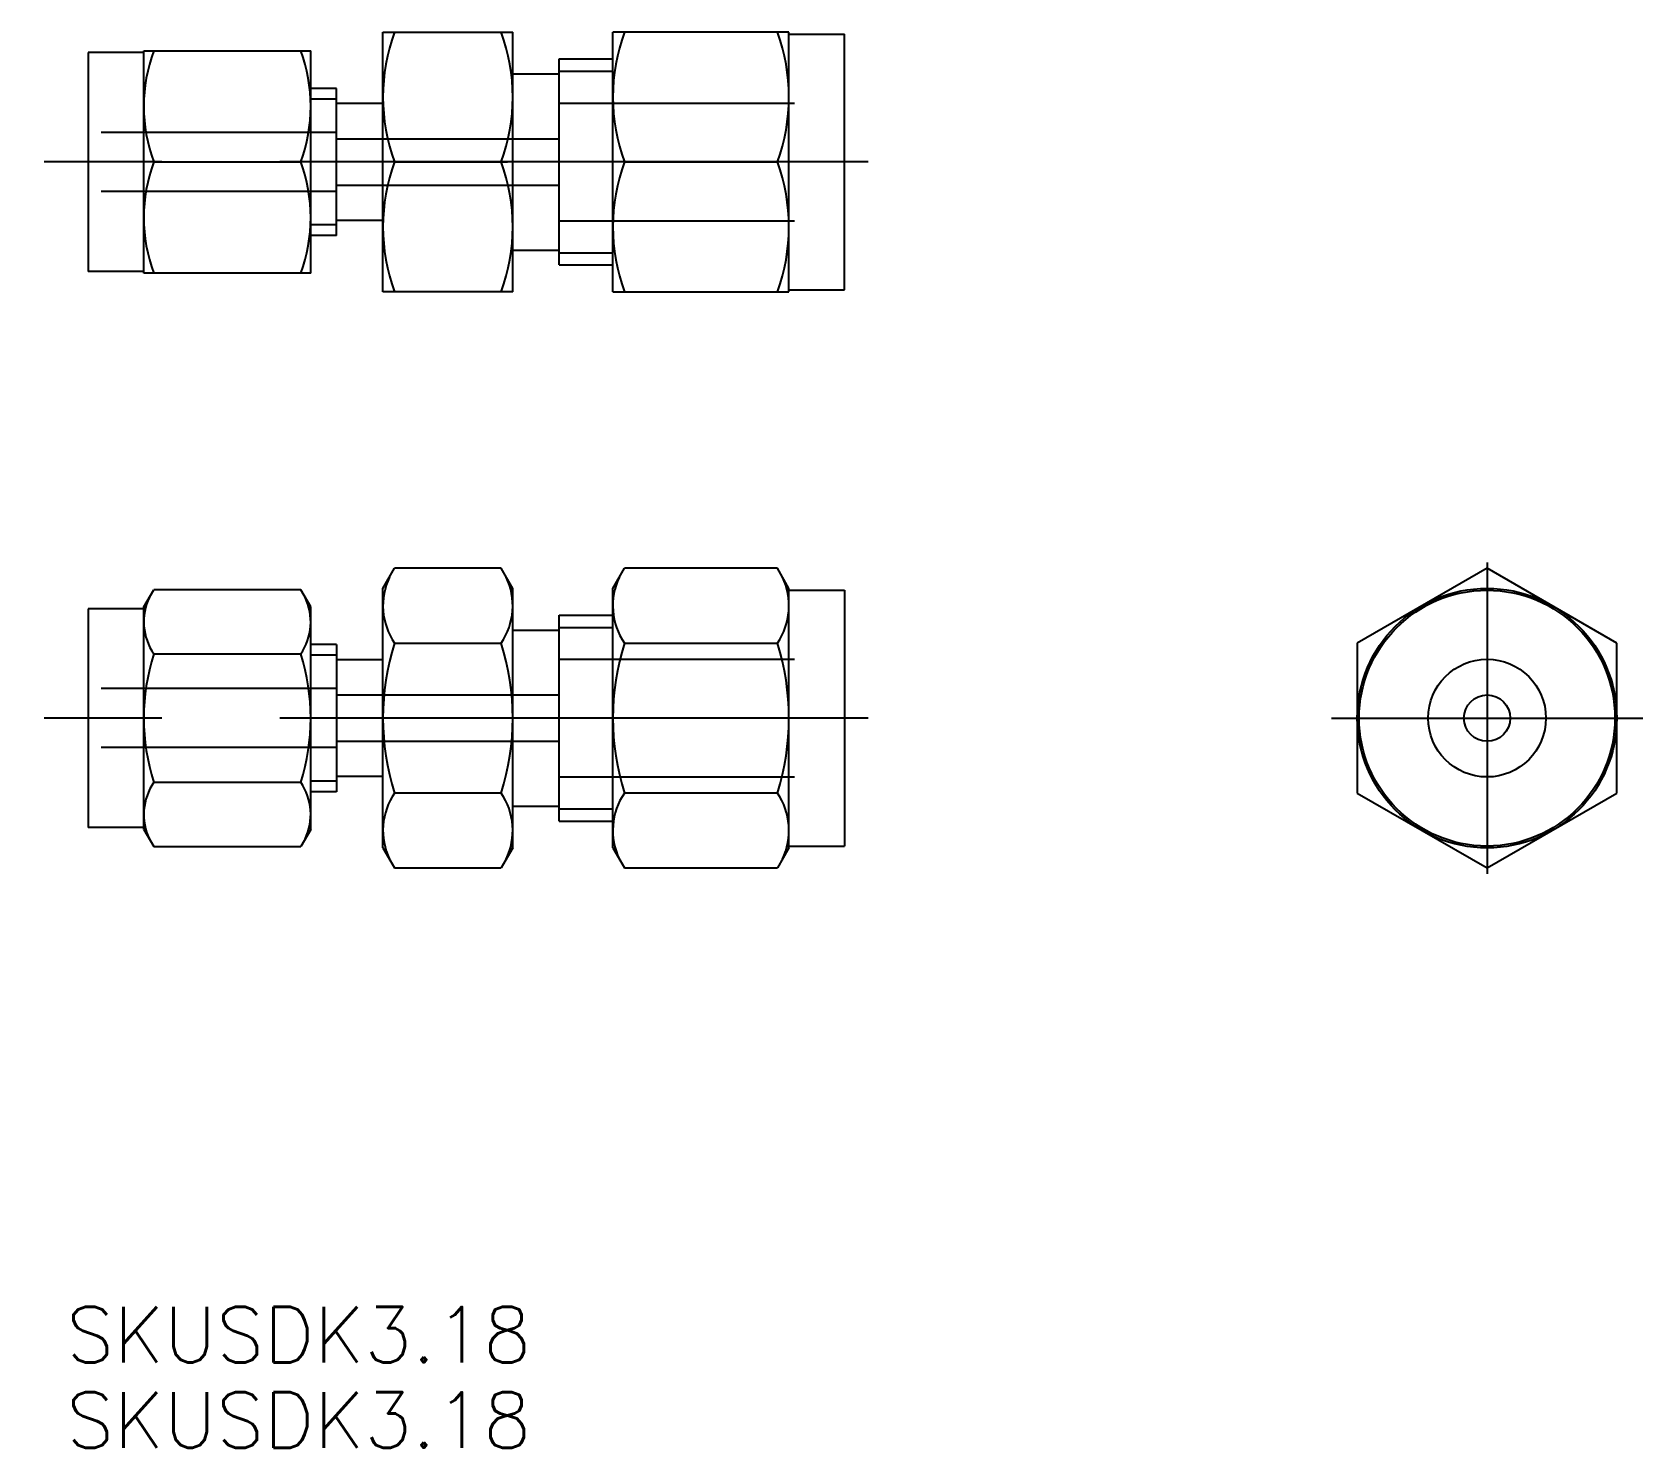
# Model space of a CAD drawing. Extents: x -78.5 to 8.4, y -39.4 to 37.
import ezdxf

# ---------------------------------------------------------------- set-up
doc = ezdxf.new("R2010")
doc.units = 0
doc.linetypes.add('CENTER', pattern=[50.8, 31.75, -6.35, 6.35, -6.35])
doc.linetypes.add('DASHED', pattern=[19.05, 12.7, -6.35])
doc.layers.get('0').update_dxf_attribs({"linetype": 'CONTINUOUS'})
doc.layers.add('CENTER', color=1, linetype='CENTER')
doc.styles.get("Standard").update_dxf_attribs({"font": 'txt.shx', "height": 3, "bigfont": 'bigfont.shx'})

# ---------------------------------------------------------------- blocks, each defined once
blk = doc.blocks.new('*U9')
at = {"color": 7, "linetype": 'CONTINUOUS'}
blk.add_text('SKUSDK3.18', height=3, dxfattribs=at).set_placement((-76.642, -34.759))
blk = doc.blocks.new('*U10')
at = {"color": 7, "linetype": 'CONTINUOUS'}
blk.add_text('SKUSDK3.18', height=3, dxfattribs=at).set_placement((-76.642, -39.361))

msp = doc.modelspace()

# ---------------------------------------------------------------- linework, layer by layer
at = {"color": 7, "linetype": 'CONTINUOUS'}
for p, q in [((-59.559, 23), (-59.559, 37)), ((-59.559, 37), (-52.559, 37)), ((-52.559, 23), (-52.559, 37)), ((-47.159, 23), (-47.159, 37)), ((-37.659, 37), (-47.159, 37)), ((-37.659, 23), (-37.659, 37)), ((-37.659, 36.9), (-34.659, 36.9)), ((-34.659, 23.1), (-34.659, 36.9)), ((-72.459, 35.9), (-75.459, 35.9)), ((-75.459, 35.9), (-75.459, 24.1)), ((-72.459, 24), (-72.459, 36)), ((-72.459, 36), (-63.459, 36)), ((-63.459, 24), (-63.459, 36)), ((-50.059, 35.556), (-47.159, 35.556)), ((-50.059, 24.444), (-50.059, 35.556)), ((-62.059, 33.969), (-63.459, 33.969)), ((-62.059, 26.031), (-62.059, 33.969)), ((-52.559, 34.75), (-50.059, 34.75)), ((-59.559, 33.15), (-62.059, 33.15)), ((-71.923, 30), (-63.995, 30)), ((-58.934, 30), (-52.834, 30)), ((-46.534, 30), (-38.284, 30)), ((-59.559, 26.85), (-62.059, 26.85)), ((-62.059, 26.031), (-63.459, 26.031)), ((-52.559, 25.25), (-50.059, 25.25)), ((-50.059, 24.444), (-47.159, 24.444)), ((-72.459, 24.1), (-75.459, 24.1)), ((-63.459, 24), (-72.459, 24)), ((-52.559, 23), (-59.559, 23)), ((-47.159, 23), (-37.659, 23)), ((-37.659, 23.1), (-34.659, 23.1)), ((-59.559, 7), (-58.934, 8.083)), ((-53.184, 8.083), (-58.934, 8.083)), ((-52.559, 7), (-53.184, 8.083)), ((-47.159, 7), (-46.534, 8.083)), ((-38.284, 8.083), (-46.534, 8.083)), ((-37.659, 7), (-38.284, 8.083)), ((0, 8.083), (-7, 4.041)), ((7, 4.041), (0, 8.083)), ((-59.559, -7), (-59.559, 7)), ((-52.559, -7), (-52.559, 7)), ((-47.159, -7), (-47.159, 7)), ((-37.659, -7), (-37.659, 7)), ((-72.459, 6), (-71.923, 6.928)), ((-63.995, 6.928), (-71.923, 6.928)), ((-63.459, 6), (-63.995, 6.928)), ((-37.659, 6.9), (-34.659, 6.9)), ((-34.659, 6.9), (-34.659, -6.9)), ((-72.459, 5.9), (-75.459, 5.9)), ((-75.459, 5.9), (-75.459, -5.9)), ((-72.459, -6), (-72.459, 6)), ((-63.459, -6), (-63.459, 6)), ((-50.059, -5.556), (-50.059, 5.556)), ((-50.059, 5.556), (-47.159, 5.556)), ((-52.559, 4.75), (-50.059, 4.75)), ((-62.059, 3.969), (-63.459, 3.969)), ((-62.059, 3.969), (-62.059, -3.969)), ((-58.934, 4.041), (-53.184, 4.041)), ((-46.534, 4.041), (-38.284, 4.041)), ((-7, 4.041), (-7, -4.041)), ((7, -4.041), (7, 4.041)), ((-71.923, 3.464), (-63.995, 3.464)), ((-59.559, 3.15), (-62.059, 3.15)), ((-63.995, -3.464), (-71.923, -3.464)), ((-59.559, -3.15), (-62.059, -3.15)), ((-62.059, -3.969), (-63.459, -3.969)), ((-53.184, -4.041), (-58.934, -4.041)), ((-38.284, -4.041), (-46.534, -4.041)), ((-7, -4.041), (0, -8.083)), ((0, -8.083), (7, -4.041)), ((-52.559, -4.75), (-50.059, -4.75)), ((-72.459, -5.9), (-75.459, -5.9)), ((-72.459, -6), (-71.923, -6.928)), ((-63.459, -6), (-63.995, -6.928)), ((-50.059, -5.556), (-47.159, -5.556)), ((-71.923, -6.928), (-63.995, -6.928)), ((-37.659, -6.9), (-34.659, -6.9)), ((-59.559, -7), (-58.934, -8.083)), ((-52.559, -7), (-53.184, -8.083)), ((-47.159, -7), (-46.534, -8.083)), ((-37.659, -7), (-38.284, -8.083)), ((-58.934, -8.083), (-53.184, -8.083)), ((-46.534, -8.083), (-38.284, -8.083))]:
    msp.add_line(p, q, dxfattribs=at)
at = {"color": 3, "linetype": 'CONTINUOUS'}
for p, q in [((-50.059, 34.895), (-47.159, 34.895)), ((-62.059, 33.396), (-63.459, 33.396)), ((-62.059, 26.604), (-63.459, 26.604)), ((-50.059, 25.105), (-47.159, 25.105)), ((-50.059, 4.894), (-47.159, 4.894)), ((-62.059, 3.396), (-63.459, 3.396)), ((-62.059, -3.396), (-63.459, -3.396)), ((-50.059, -4.894), (-47.159, -4.894))]:
    msp.add_line(p, q, dxfattribs=at)
at = {"color": 3, "linetype": 'DASHED'}
for p, q in [((-50.059, 33.175), (-34.659, 33.175)), ((-62.059, 31.59), (-75.459, 31.59)), ((-62.059, 31.25), (-50.059, 31.25)), ((-62.059, 28.75), (-50.059, 28.75)), ((-62.059, 28.41), (-75.459, 28.41)), ((-50.059, 26.825), (-34.659, 26.825)), ((-50.059, 3.175), (-34.659, 3.175)), ((-62.059, 1.59), (-75.459, 1.59)), ((-62.059, 1.25), (-50.059, 1.25)), ((-62.059, -1.59), (-75.459, -1.59)), ((-62.059, -1.25), (-50.059, -1.25)), ((-50.059, -3.175), (-34.659, -3.175))]:
    msp.add_line(p, q, dxfattribs=at)
at = {"color": 7, "linetype": 'CONTINUOUS'}
for radius in [7, 6.9, 3.175, 1.25]:
    msp.add_circle((0, 0), radius, dxfattribs=at)
for centre, radius, start, end in [((-49.45, 33.5), 10.109, 159.74384, 200.25616), ((-62.668, 33.5), 10.109, 339.74384, 20.25616), ((-37.05, 33.5), 10.109, 159.74384, 200.25616), ((-47.768, 33.5), 10.109, 339.74384, 20.25616), ((-63.794, 33), 8.665, 159.74384, 200.25616), ((-72.124, 33), 8.665, 339.74384, 20.25616), ((-63.794, 27), 8.665, 159.74384, 200.25616), ((-72.124, 27), 8.665, 339.74384, 20.25616), ((-49.45, 26.5), 10.109, 159.74384, 200.25616), ((-62.668, 26.5), 10.109, 339.74384, 20.25616), ((-37.05, 26.5), 10.109, 159.74384, 200.25616), ((-47.768, 26.5), 10.109, 339.74384, 20.25616), ((-55.981, 6.062), 3.578, 154.38425, 214.38425), ((-56.137, 6.062), 3.578, 325.61575, 25.61575), ((-43.581, 6.062), 3.578, 154.38425, 214.38425), ((-41.237, 6.062), 3.578, 325.61575, 25.61575), ((-69.392, 5.196), 3.067, 154.38425, 214.38425), ((-66.526, 5.196), 3.067, 325.61575, 25.61575), ((-46.184, 0), 13.375, 162.41205, 197.58795), ((-65.934, 0), 13.375, 342.41205, 17.58795), ((-33.784, 0), 13.375, 162.41205, 197.58795), ((-51.034, 0), 13.375, 342.41205, 17.58795), ((-60.995, 0), 11.464, 162.41205, 197.58795), ((-74.923, 0), 11.464, 342.41205, 17.58795), ((-69.392, -5.196), 3.067, 145.61575, 205.61575), ((-66.526, -5.196), 3.067, 334.38425, 34.38425), ((-55.981, -6.062), 3.578, 145.61575, 205.61575), ((-56.137, -6.062), 3.578, 334.38425, 34.38425), ((-43.581, -6.062), 3.578, 145.61575, 205.61575), ((-41.237, -6.062), 3.578, 334.38425, 34.38425)]:
    msp.add_arc(centre, radius, start, end, dxfattribs=at)
at = {"layer": 'CENTER', "color": 1, "linetype": 'CENTER'}
for p, q in [((-33.381, 30), (-78.48, 30)), ((0, 8.4), (0, -8.4)), ((-33.381, 0), (-78.48, 0)), ((-8.4, 0), (8.4, 0))]:
    msp.add_line(p, q, dxfattribs=at)

# ---------------------------------------------------------------- block references
at = {"color": 7, "linetype": 'CONTINUOUS'}
for name in ['*U9', '*U10']:
    msp.add_blockref(name, (0, 0), dxfattribs=at)

doc.saveas('drawing.dxf')
